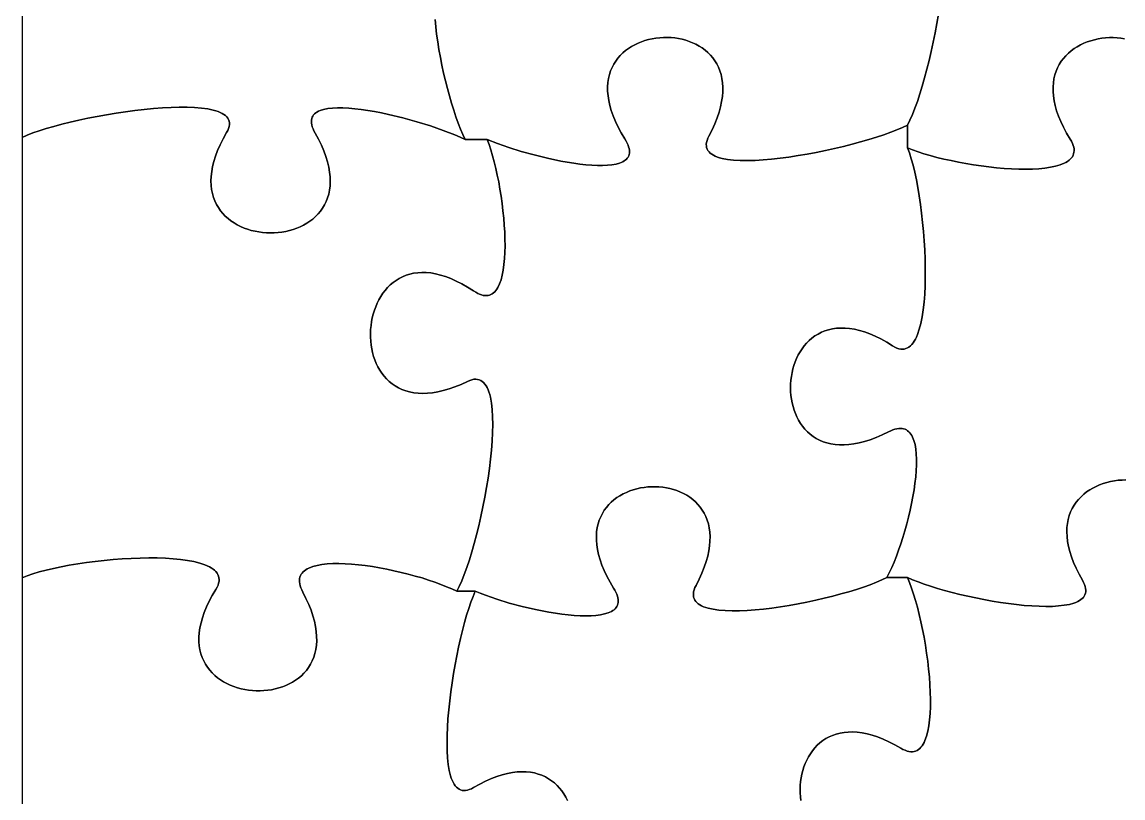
# Model space of a CAD drawing. Header units: millimetres. Extents: x 0 to 5, y 0 to 7.
# Drawn here: x 0 to 2.5, y 3.5 to 5.262 of the extents above; entities that cross this region are included whole.
import ezdxf

# ---------------------------------------------------------------- set-up
doc = ezdxf.new("R2010")
doc.units = ezdxf.units.MM

msp = doc.modelspace()

# ---------------------------------------------------------------- linework, layer by layer
at = {"flags": 128}
for points in [[(0, 6), (0, 5)], [(1.056486, 4.995389), (1.079675, 4.986169), (1.105643, 4.977028), (1.13369, 4.968216), (1.163117, 4.959979), (1.193222, 4.952565), (1.223306, 4.946225), (1.23812, 4.943534), (1.252667, 4.941204), (1.266858, 4.939266), (1.280606, 4.937752), (1.293823, 4.936691), (1.306422, 4.936116), (1.318315, 4.936057), (1.329415, 4.936545), (1.339633, 4.937612), (1.348884, 4.939287), (1.357078, 4.941603), (1.364129, 4.94459), (1.367198, 4.946345), (1.369948, 4.948279), (1.372369, 4.950397), (1.374449, 4.952702), (1.376178, 4.955198), (1.377544, 4.957889), (1.378537, 4.960779), (1.379145, 4.963872), (1.379358, 4.967171), (1.379165, 4.97068), (1.378555, 4.974404), (1.377516, 4.978346), (1.376038, 4.982511), (1.37411, 4.986901), (1.371722, 4.991521), (1.368861, 4.996375), (1.360707, 5.010093), (1.353583, 5.023401), (1.347457, 5.036299), (1.342296, 5.048785), (1.338068, 5.060859), (1.334738, 5.072519), (1.332276, 5.083764), (1.330647, 5.094593), (1.32982, 5.105005), (1.329761, 5.114999), (1.330438, 5.124574), (1.331817, 5.133728), (1.333867, 5.142461), (1.336555, 5.150771), (1.339847, 5.158657), (1.343711, 5.166119), (1.348114, 5.173154), (1.353023, 5.179763), (1.358406, 5.185943), (1.36423, 5.191694), (1.370462, 5.197014), (1.37707, 5.201903), (1.38402, 5.20636), (1.39128, 5.210382), (1.398817, 5.21397), (1.406598, 5.217122), (1.414591, 5.219836), (1.422763, 5.222113), (1.431081, 5.22395), (1.439512, 5.225347), (1.448024, 5.226302), (1.456583, 5.226814), (1.465158, 5.226883), (1.473715, 5.226507), (1.482221, 5.225685), (1.490645, 5.224416), (1.498952, 5.222698), (1.507111, 5.220532), (1.515088, 5.217915), (1.522851, 5.214846), (1.530367, 5.211325), (1.537603, 5.20735), (1.544526, 5.20292), (1.551105, 5.198034), (1.557305, 5.192691), (1.563095, 5.18689), (1.568441, 5.180629), (1.57331, 5.173908), (1.577671, 5.166726), (1.58149, 5.159081), (1.584734, 5.150972), (1.587371, 5.142398), (1.589368, 5.133358), (1.590692, 5.123851), (1.591311, 5.113876), (1.591191, 5.103432), (1.5903, 5.092517), (1.588606, 5.08113), (1.586074, 5.069271), (1.582674, 5.056939), (1.578371, 5.044131), (1.573133, 5.030847), (1.566928, 5.017086), (1.559722, 5.002847), (1.557298, 4.997814), (1.555527, 4.993053), (1.554392, 4.988559), (1.553875, 4.984327), (1.55396, 4.980353), (1.55463, 4.976631), (1.555867, 4.973157), (1.557654, 4.969926), (1.559975, 4.966933), (1.562813, 4.964173), (1.56615, 4.961641), (1.569969, 4.959334), (1.574253, 4.957245), (1.578986, 4.95537), (1.584151, 4.953704), (1.589729, 4.952243), (1.602061, 4.949913), (1.615845, 4.948343), (1.630946, 4.947494), (1.647226, 4.947327), (1.664551, 4.947804), (1.682782, 4.948885), (1.701786, 4.950533), (1.721424, 4.952708), (1.74156, 4.955373), (1.76206, 4.958488), (1.782785, 4.962015), (1.8036, 4.965915), (1.824369, 4.97015), (1.844955, 4.974681), (1.865223, 4.979469), (1.885035, 4.984476), (1.904255, 4.989663), (1.922748, 4.994992), (1.940377, 5.000424), (1.957006, 5.005921), (1.972498, 5.011443), (1.986717, 5.016952), (1.999527, 5.02241), (2.010792, 5.027778), (2.016291, 5.038999), (2.021865, 5.051821), (2.027476, 5.066104), (2.033086, 5.081707), (2.038656, 5.098493), (2.044149, 5.11632), (2.049527, 5.135051), (2.054752, 5.154544), (2.059784, 5.174662), (2.064588, 5.195263), (2.069124, 5.21621), (2.073354, 5.237362), (2.077241, 5.258579), (2.080747, 5.279723)], [(2.080747, 5.279723), (2.077241, 5.258579), (2.073354, 5.237362), (2.069124, 5.21621), (2.064588, 5.195263), (2.059784, 5.174662), (2.054752, 5.154544), (2.049527, 5.135051), (2.044149, 5.11632), (2.038656, 5.098493), (2.033086, 5.081707), (2.027476, 5.066104), (2.021865, 5.051821), (2.016291, 5.038999), (2.010792, 5.027778), (2.010792, 4.976208)], [(0, 5), (0.011499, 5.004939), (0.024616, 5.009927), (0.039208, 5.014928), (0.055133, 5.019909), (0.072248, 5.024835), (0.090412, 5.02967), (0.109482, 5.034382), (0.129315, 5.038934), (0.149769, 5.043293), (0.170702, 5.047424), (0.191973, 5.051293), (0.213437, 5.054865), (0.234954, 5.058106), (0.25638, 5.06098), (0.277574, 5.063454), (0.298392, 5.065493), (0.318694, 5.067062), (0.338336, 5.068128), (0.357177, 5.068654), (0.375073, 5.068608), (0.391883, 5.067954), (0.407464, 5.066657), (0.421674, 5.064684), (0.434371, 5.062), (0.440108, 5.06038), (0.445412, 5.05857), (0.450268, 5.056564), (0.454656, 5.05436), (0.458558, 5.051951), (0.461959, 5.049334), (0.464838, 5.046505), (0.467179, 5.04346), (0.468964, 5.040193), (0.470175, 5.036701), (0.470794, 5.03298), (0.470803, 5.029025), (0.470185, 5.024831), (0.468922, 5.020395), (0.466996, 5.015712), (0.464389, 5.010778), (0.456649, 4.996827), (0.449941, 4.983315), (0.444232, 4.970243), (0.43949, 4.95761), (0.43568, 4.945417), (0.43277, 4.933664), (0.430727, 4.922352), (0.429516, 4.911479), (0.429105, 4.901047), (0.429461, 4.891055), (0.43055, 4.881504), (0.432339, 4.872393), (0.434795, 4.863724), (0.437884, 4.855496), (0.441574, 4.847709), (0.445831, 4.840363), (0.450622, 4.833459), (0.455914, 4.826997), (0.461673, 4.820976), (0.467866, 4.815398), (0.47446, 4.810262), (0.481422, 4.805568), (0.488718, 4.801317), (0.496316, 4.797508), (0.504181, 4.794142), (0.512281, 4.791219), (0.520583, 4.788739), (0.529053, 4.786703), (0.537658, 4.785109), (0.546364, 4.78396), (0.555139, 4.783253), (0.56395, 4.782991), (0.572762, 4.783173), (0.581543, 4.783799), (0.59026, 4.784869), (0.598879, 4.786384), (0.607367, 4.788343), (0.615691, 4.790748), (0.623817, 4.793597), (0.631713, 4.796891), (0.639345, 4.80063), (0.64668, 4.804815), (0.653684, 4.809445), (0.660325, 4.814521), (0.666568, 4.820042), (0.672382, 4.82601), (0.677732, 4.832424), (0.682586, 4.839284), (0.68691, 4.84659), (0.690671, 4.854343), (0.693835, 4.862543), (0.69637, 4.87119), (0.698242, 4.880283), (0.699418, 4.889824), (0.699865, 4.899812), (0.69955, 4.910248), (0.698438, 4.921131), (0.696497, 4.932462), (0.693695, 4.944241), (0.689996, 4.956469), (0.685369, 4.969144), (0.67978, 4.982268), (0.673196, 4.99584), (0.665583, 5.009861), (0.662932, 5.014819), (0.660784, 5.019521), (0.659126, 5.02397), (0.657947, 5.028172), (0.657233, 5.03213), (0.656974, 5.03585), (0.657158, 5.039335), (0.657771, 5.042591), (0.658802, 5.045621), (0.66024, 5.04843), (0.662071, 5.051022), (0.664284, 5.053403), (0.666867, 5.055576), (0.669807, 5.057545), (0.673093, 5.059316), (0.676712, 5.060893), (0.684903, 5.063481), (0.694283, 5.065346), (0.704756, 5.066523), (0.716224, 5.067047), (0.728592, 5.066955), (0.741763, 5.066281), (0.755639, 5.065062), (0.770125, 5.063333), (0.785124, 5.06113), (0.800539, 5.058488), (0.816274, 5.055443), (0.832231, 5.052031), (0.86443, 5.044246), (0.896361, 5.03542), (0.927252, 5.025836), (0.956331, 5.015779), (0.982824, 5.005535), (0.994859, 5.000432), (1.005958, 4.995389), (1.000792, 5.006538), (0.995606, 5.01885), (0.990433, 5.032216), (0.985307, 5.046522), (0.98026, 5.061657), (0.975327, 5.077512), (0.97054, 5.093973), (0.965934, 5.11093), (0.961542, 5.128271), (0.957396, 5.145885), (0.953532, 5.163661), (0.949981, 5.181488), (0.946778, 5.199253), (0.943955, 5.216846), (0.941547, 5.234155), (0.939587, 5.251069), (0.938108, 5.267477)], [(0.938108, 5.267477), (0.939587, 5.251069), (0.941547, 5.234155), (0.943955, 5.216846), (0.946778, 5.199253), (0.949981, 5.181488), (0.953532, 5.163661), (0.957396, 5.145885), (0.961542, 5.128271), (0.965934, 5.11093), (0.97054, 5.093973), (0.975327, 5.077512), (0.98026, 5.061657), (0.985307, 5.046522), (0.990433, 5.032216), (0.995606, 5.01885), (1.000792, 5.006538), (1.005958, 4.995389), (1.056486, 4.995389)], [(1.028958, 3.969306), (1.040164, 3.964711), (1.052163, 3.96014), (1.078192, 3.951184), (1.106339, 3.942666), (1.135896, 3.934816), (1.166158, 3.927864), (1.196418, 3.922041), (1.211327, 3.919625), (1.22597, 3.917576), (1.240259, 3.915925), (1.254106, 3.9147), (1.267423, 3.913929), (1.280121, 3.913641), (1.292112, 3.913866), (1.303307, 3.914631), (1.313619, 3.915966), (1.32296, 3.917899), (1.331239, 3.920459), (1.33837, 3.923675), (1.341478, 3.925538), (1.344265, 3.927575), (1.34672, 3.929791), (1.348834, 3.932189), (1.350594, 3.934772), (1.351989, 3.937544), (1.353009, 3.940509), (1.353643, 3.943671), (1.353879, 3.947032), (1.353706, 3.950596), (1.353114, 3.954368), (1.352091, 3.958351), (1.350627, 3.962547), (1.348709, 3.966962), (1.346328, 3.971597), (1.343472, 3.976458), (1.335324, 3.990181), (1.3282, 4.003493), (1.322068, 4.016394), (1.316896, 4.028883), (1.312651, 4.040958), (1.3093, 4.052619), (1.306812, 4.063864), (1.305152, 4.074693), (1.30429, 4.085104), (1.304191, 4.095096), (1.304824, 4.104669), (1.306156, 4.11382), (1.308154, 4.122549), (1.310786, 4.130856), (1.31402, 4.138738), (1.317822, 4.146194), (1.32216, 4.153224), (1.327001, 4.159827), (1.332314, 4.166001), (1.338065, 4.171746), (1.344221, 4.17706), (1.350751, 4.181942), (1.357621, 4.186391), (1.3648, 4.190406), (1.372253, 4.193986), (1.37995, 4.19713), (1.387857, 4.199836), (1.395941, 4.202105), (1.404171, 4.203933), (1.412513, 4.205322), (1.420935, 4.206268), (1.429405, 4.206773), (1.437889, 4.206833), (1.446355, 4.206448), (1.454771, 4.205618), (1.463104, 4.204341), (1.471322, 4.202615), (1.479391, 4.20044), (1.48728, 4.197815), (1.494955, 4.194739), (1.502385, 4.19121), (1.509536, 4.187228), (1.516376, 4.182791), (1.522873, 4.177898), (1.528993, 4.172549), (1.534705, 4.166742), (1.539975, 4.160476), (1.544771, 4.153749), (1.549061, 4.146562), (1.552812, 4.138913), (1.555991, 4.1308), (1.558565, 4.122223), (1.560503, 4.11318), (1.561772, 4.103671), (1.562338, 4.093694), (1.56217, 4.083248), (1.561235, 4.072333), (1.5595, 4.060947), (1.556933, 4.049089), (1.553501, 4.036758), (1.549172, 4.023952), (1.543912, 4.010672), (1.53769, 3.996915), (1.530472, 3.982681), (1.528032, 3.977644), (1.526221, 3.97287), (1.525021, 3.968352), (1.524416, 3.964088), (1.524391, 3.960071), (1.524929, 3.956299), (1.526013, 3.952765), (1.527628, 3.949466), (1.529757, 3.946398), (1.532385, 3.943555), (1.535494, 3.940933), (1.539069, 3.938528), (1.543094, 3.936336), (1.547551, 3.934351), (1.552426, 3.932569), (1.557701, 3.930986), (1.569388, 3.928398), (1.582484, 3.92655), (1.596857, 3.925408), (1.612379, 3.924934), (1.62892, 3.925093), (1.646348, 3.925849), (1.664536, 3.927166), (1.683352, 3.929007), (1.702668, 3.931337), (1.722352, 3.93412), (1.742276, 3.93732), (1.762309, 3.9409), (1.782322, 3.944825), (1.802185, 3.949059), (1.821767, 3.953566), (1.840939, 3.958309), (1.859571, 3.963254), (1.877534, 3.968362), (1.894697, 3.9736), (1.91093, 3.97893), (1.926104, 3.984317), (1.940089, 3.989725), (1.952755, 3.995117), (1.963972, 4.000458), (1.969418, 4.011303), (1.974824, 4.023035), (1.98016, 4.035562), (1.985396, 4.048791), (1.9905, 4.062632), (1.995443, 4.076991), (2.000194, 4.091778), (2.004723, 4.1069), (2.008999, 4.122266), (2.012992, 4.137783), (2.016671, 4.153359), (2.020007, 4.168904), (2.022968, 4.184324), (2.025524, 4.199528), (2.027645, 4.214424), (2.0293, 4.22892), (2.03046, 4.242925), (2.031093, 4.256345), (2.031169, 4.26909), (2.030657, 4.281068), (2.029528, 4.292186), (2.027751, 4.302353), (2.025295, 4.311477), (2.02213, 4.319466), (2.020273, 4.323006), (2.018226, 4.326228), (2.015987, 4.32912), (2.013552, 4.331671), (2.010917, 4.333869), (2.008078, 4.335703), (2.005031, 4.337161), (2.001773, 4.338233), (1.9983, 4.338905), (1.994607, 4.339168), (1.990692, 4.339008), (1.98655, 4.338416), (1.982177, 4.337379), (1.977571, 4.335886), (1.972726, 4.333926), (1.967639, 4.331486), (1.9533, 4.324485), (1.939454, 4.318483), (1.926099, 4.313448), (1.913234, 4.309347), (1.900856, 4.306147), (1.888964, 4.303815), (1.877556, 4.302318), (1.866632, 4.301623), (1.856189, 4.301698), (1.846227, 4.302509), (1.836742, 4.304023), (1.827734, 4.306207), (1.819201, 4.309029), (1.811142, 4.312456), (1.803554, 4.316454), (1.796437, 4.32099), (1.789789, 4.326033), (1.783608, 4.331548), (1.777893, 4.337503), (1.772642, 4.343865), (1.767853, 4.350601), (1.763525, 4.357678), (1.759656, 4.365063), (1.756245, 4.372723), (1.753291, 4.380626), (1.75079, 4.388738), (1.748743, 4.397026), (1.747147, 4.405457), (1.746001, 4.413999), (1.745304, 4.422619), (1.745053, 4.431283), (1.745247, 4.439958), (1.745884, 4.448613), (1.746963, 4.457213), (1.748483, 4.465726), (1.750442, 4.474119), (1.752837, 4.482359), (1.755669, 4.490413), (1.758934, 4.498248), (1.762632, 4.505831), (1.76676, 4.51313), (1.771318, 4.52011), (1.776304, 4.526741), (1.781716, 4.532987), (1.787552, 4.538817), (1.793811, 4.544197), (1.800492, 4.549096), (1.807592, 4.553478), (1.815111, 4.557313), (1.823046, 4.560566), (1.831396, 4.563205), (1.84016, 4.565197), (1.849335, 4.566509), (1.858921, 4.567108), (1.868916, 4.566961), (1.879318, 4.566035), (1.890125, 4.564298), (1.901337, 4.561716), (1.91295, 4.558256), (1.924965, 4.553885), (1.937379, 4.548571), (1.95019, 4.542281), (1.963398, 4.534981), (1.977, 4.526639), (1.981834, 4.52381), (1.986482, 4.52165), (1.990945, 4.520144), (1.995226, 4.519272), (1.999328, 4.519019), (2.003252, 4.519367), (2.007002, 4.520298), (2.01058, 4.521795), (2.013988, 4.523842), (2.017229, 4.52642), (2.020305, 4.529512), (2.023218, 4.533102), (2.025971, 4.537171), (2.028566, 4.541703), (2.031006, 4.54668), (2.033294, 4.552085), (2.037419, 4.564111), (2.040963, 4.577641), (2.043943, 4.592537), (2.04638, 4.608662), (2.048292, 4.625877), (2.0497, 4.644043), (2.050622, 4.663023), (2.051078, 4.682679), (2.051087, 4.702871), (2.050669, 4.723463), (2.049843, 4.744314), (2.048629, 4.765289), (2.047045, 4.786247), (2.045111, 4.807051), (2.042847, 4.827563), (2.040271, 4.847645), (2.037404, 4.867157), (2.034265, 4.885963), (2.030872, 4.903923), (2.027246, 4.9209), (2.023405, 4.936755), (2.01937, 4.951351), (2.015159, 4.964548), (2.010792, 4.976208), (2.010792, 5.027778), (1.999527, 5.02241), (1.986717, 5.016952), (1.972498, 5.011443), (1.957006, 5.005921), (1.940377, 5.000424), (1.922748, 4.994992), (1.904255, 4.989663), (1.885035, 4.984476), (1.865223, 4.979469), (1.844955, 4.974681), (1.824369, 4.97015), (1.8036, 4.965915), (1.782785, 4.962015), (1.76206, 4.958488), (1.74156, 4.955373), (1.721424, 4.952708), (1.701786, 4.950533), (1.682782, 4.948885), (1.664551, 4.947804), (1.647226, 4.947327), (1.630946, 4.947494), (1.615845, 4.948343), (1.602061, 4.949913), (1.589729, 4.952243), (1.584151, 4.953704), (1.578986, 4.95537), (1.574253, 4.957245), (1.569969, 4.959334), (1.56615, 4.961641), (1.562813, 4.964173), (1.559975, 4.966933), (1.557654, 4.969926), (1.555867, 4.973157), (1.55463, 4.976631), (1.55396, 4.980353), (1.553875, 4.984327), (1.554392, 4.988559), (1.555527, 4.993053), (1.557298, 4.997814), (1.559722, 5.002847), (1.566928, 5.017086), (1.573133, 5.030847), (1.578371, 5.044131), (1.582674, 5.056939), (1.586074, 5.069271), (1.588606, 5.08113), (1.5903, 5.092517), (1.591191, 5.103432), (1.591311, 5.113876), (1.590692, 5.123851), (1.589368, 5.133358), (1.587371, 5.142398), (1.584734, 5.150972), (1.58149, 5.159081), (1.577671, 5.166726), (1.57331, 5.173908), (1.568441, 5.180629), (1.563095, 5.18689), (1.557305, 5.192691), (1.551105, 5.198034), (1.544526, 5.20292), (1.537603, 5.20735), (1.530367, 5.211325), (1.522851, 5.214846), (1.515088, 5.217915), (1.507111, 5.220532), (1.498952, 5.222698), (1.490645, 5.224416), (1.482221, 5.225685), (1.473715, 5.226507), (1.465158, 5.226883), (1.456583, 5.226814), (1.448024, 5.226302), (1.439512, 5.225347), (1.431081, 5.22395), (1.422763, 5.222113), (1.414591, 5.219836), (1.406598, 5.217122), (1.398817, 5.21397), (1.39128, 5.210382), (1.38402, 5.20636), (1.37707, 5.201903), (1.370462, 5.197014), (1.36423, 5.191694), (1.358406, 5.185943), (1.353023, 5.179763), (1.348114, 5.173154), (1.343711, 5.166119), (1.339847, 5.158657), (1.336555, 5.150771), (1.333867, 5.142461), (1.331817, 5.133728), (1.330438, 5.124574), (1.329761, 5.114999), (1.32982, 5.105005), (1.330647, 5.094593), (1.332276, 5.083764), (1.334738, 5.072519), (1.338068, 5.060859), (1.342296, 5.048785), (1.347457, 5.036299), (1.353583, 5.023401), (1.360707, 5.010093), (1.368861, 4.996375), (1.37411, 4.986901), (1.376038, 4.982511), (1.377516, 4.978346), (1.378555, 4.974404), (1.379165, 4.97068), (1.379358, 4.967171), (1.379145, 4.963872), (1.378537, 4.960779), (1.377544, 4.957889), (1.376178, 4.955198), (1.374449, 4.952702), (1.372369, 4.950397), (1.369948, 4.948279), (1.367198, 4.946345), (1.364129, 4.94459), (1.357078, 4.941603), (1.348884, 4.939287), (1.339633, 4.937612), (1.329415, 4.936545), (1.318315, 4.936057), (1.306422, 4.936116), (1.293823, 4.936691), (1.280606, 4.937752), (1.266858, 4.939266), (1.252667, 4.941204), (1.23812, 4.943534), (1.223306, 4.946225), (1.193222, 4.952565), (1.163117, 4.959979), (1.13369, 4.968216), (1.105643, 4.977028), (1.079675, 4.986169), (1.056486, 4.995389), (1.060656, 4.983946), (1.064702, 4.971545), (1.068604, 4.958286), (1.072342, 4.944268), (1.075894, 4.929592), (1.07924, 4.914359), (1.082358, 4.898669), (1.085229, 4.882622), (1.087829, 4.866318), (1.090141, 4.849857), (1.092141, 4.833341), (1.093809, 4.816868), (1.095125, 4.800541), (1.096067, 4.784458), (1.096615, 4.76872), (1.096748, 4.753427), (1.096445, 4.73868), (1.095685, 4.724579), (1.094447, 4.711224), (1.09271, 4.698716), (1.090454, 4.687155), (1.087657, 4.676641), (1.084299, 4.667274), (1.080359, 4.659155), (1.078164, 4.655594), (1.075816, 4.652383), (1.073312, 4.649535), (1.070649, 4.64706), (1.067825, 4.644973), (1.064837, 4.643286), (1.061683, 4.642011), (1.058359, 4.64116), (1.054864, 4.640747), (1.051195, 4.640784), (1.047349, 4.641283), (1.043324, 4.642257), (1.039116, 4.643719), (1.034724, 4.64568), (1.030144, 4.648154), (1.025375, 4.651153), (1.011938, 4.659753), (0.998875, 4.667288), (0.986187, 4.673792), (0.973876, 4.679299), (0.961945, 4.683841), (0.950396, 4.687452), (0.939232, 4.690166), (0.928454, 4.692015), (0.918065, 4.693033), (0.908067, 4.693254), (0.898462, 4.692711), (0.889253, 4.691437), (0.880442, 4.689465), (0.872031, 4.68683), (0.864022, 4.683564), (0.856418, 4.6797), (0.849221, 4.675273), (0.842433, 4.670315), (0.836056, 4.66486), (0.830093, 4.658941), (0.824546, 4.652592), (0.819417, 4.645845), (0.814709, 4.638735), (0.810423, 4.631295), (0.806563, 4.623558), (0.803129, 4.615557), (0.800125, 4.607326), (0.797552, 4.598898), (0.795414, 4.590306), (0.793712, 4.581585), (0.792448, 4.572767), (0.791625, 4.563885), (0.791245, 4.554974), (0.79131, 4.546066), (0.791823, 4.537195), (0.792785, 4.528394), (0.7942, 4.519696), (0.796069, 4.511135), (0.798394, 4.502745), (0.801178, 4.494558), (0.804423, 4.486608), (0.808132, 4.478929), (0.812306, 4.471553), (0.816948, 4.464515), (0.82206, 4.457846), (0.827644, 4.451582), (0.833703, 4.445755), (0.840238, 4.440399), (0.847253, 4.435546), (0.854749, 4.431231), (0.862729, 4.427487), (0.871194, 4.424347), (0.880148, 4.421844), (0.889592, 4.420012), (0.899529, 4.418884), (0.90996, 4.418494), (0.920889, 4.418875), (0.932317, 4.42006), (0.944247, 4.422083), (0.956681, 4.424977), (0.969621, 4.428775), (0.983069, 4.433511), (0.997028, 4.439219), (1.0115, 4.445931), (1.016623, 4.448165), (1.021475, 4.449718), (1.02606, 4.450608), (1.030382, 4.450853), (1.034448, 4.450472), (1.03826, 4.449481), (1.041825, 4.447901), (1.045146, 4.445747), (1.048229, 4.443039), (1.051077, 4.439795), (1.053696, 4.436032), (1.05609, 4.431769), (1.058265, 4.427024), (1.060224, 4.421815), (1.061972, 4.41616), (1.063515, 4.410077), (1.066001, 4.3967), (1.067719, 4.381828), (1.068707, 4.365606), (1.069003, 4.348179), (1.068643, 4.329691), (1.067665, 4.310287), (1.066107, 4.290112), (1.064005, 4.269311), (1.061398, 4.248027), (1.058323, 4.226406), (1.054818, 4.204593), (1.050919, 4.182731), (1.046664, 4.160966), (1.042091, 4.139443), (1.037236, 4.118305), (1.032139, 4.097698), (1.026835, 4.077767), (1.021363, 4.058655), (1.015759, 4.040508), (1.010062, 4.02347), (1.004308, 4.007686), (0.998535, 3.993301), (0.992781, 3.980459), (0.987083, 3.969306), (1.028958, 3.969306)], [(2.503638, 5.224004), (2.495141, 5.225267), (2.486562, 5.226084), (2.477931, 5.226455), (2.469283, 5.22638), (2.46065, 5.225862), (2.452065, 5.224901), (2.443561, 5.223499), (2.435172, 5.221657), (2.426928, 5.219375), (2.418865, 5.216655), (2.411014, 5.213498), (2.403409, 5.209906), (2.396082, 5.205878), (2.389067, 5.201417), (2.382395, 5.196524), (2.376101, 5.191199), (2.370217, 5.185444), (2.364775, 5.17926), (2.35981, 5.172648), (2.355353, 5.16561), (2.351437, 5.158145), (2.348096, 5.150256), (2.345363, 5.141944), (2.34327, 5.133209), (2.34185, 5.124053), (2.341136, 5.114477), (2.341161, 5.104482), (2.341958, 5.094069), (2.34356, 5.083239), (2.345999, 5.071994), (2.349309, 5.060335), (2.353523, 5.048262), (2.358673, 5.035777), (2.364792, 5.022882), (2.371913, 5.009576), (2.380069, 4.995861), (2.38289, 4.990994), (2.385158, 4.986335), (2.386887, 4.98188), (2.38809, 4.977625), (2.388781, 4.973569), (2.388974, 4.969709), (2.388681, 4.96604), (2.387918, 4.96256), (2.386696, 4.959267), (2.38503, 4.956156), (2.382933, 4.953226), (2.380419, 4.950472), (2.377501, 4.947892), (2.374194, 4.945484), (2.370509, 4.943243), (2.366462, 4.941167), (2.357332, 4.937498), (2.346912, 4.934453), (2.335312, 4.932006), (2.322638, 4.930135), (2.309, 4.928814), (2.294506, 4.92802), (2.279265, 4.927728), (2.263384, 4.927915), (2.246972, 4.928556), (2.230138, 4.929626), (2.212989, 4.931102), (2.195635, 4.93296), (2.178184, 4.935175), (2.160743, 4.937723), (2.143422, 4.94058), (2.126329, 4.943722), (2.109572, 4.947125), (2.09326, 4.950764), (2.077501, 4.954615), (2.062402, 4.958654), (2.048074, 4.962858), (2.034624, 4.9672), (2.02216, 4.971659), (2.010792, 4.976208), (2.015159, 4.964548), (2.01937, 4.951351), (2.023405, 4.936755), (2.027246, 4.9209), (2.030872, 4.903923), (2.034265, 4.885963), (2.037404, 4.867157), (2.040271, 4.847645), (2.042847, 4.827563), (2.045111, 4.807051), (2.047045, 4.786247), (2.048629, 4.765289), (2.049843, 4.744314), (2.050669, 4.723463), (2.051087, 4.702871), (2.051078, 4.682679), (2.050622, 4.663023), (2.0497, 4.644043), (2.048292, 4.625877), (2.04638, 4.608662), (2.043943, 4.592537), (2.040963, 4.577641), (2.037419, 4.564111), (2.033294, 4.552085), (2.031006, 4.54668), (2.028566, 4.541703), (2.025971, 4.537171), (2.023218, 4.533102), (2.020305, 4.529512), (2.017229, 4.52642), (2.013988, 4.523842), (2.01058, 4.521795), (2.007002, 4.520298), (2.003252, 4.519367), (1.999328, 4.519019), (1.995226, 4.519272), (1.990945, 4.520144), (1.986482, 4.52165), (1.981834, 4.52381), (1.977, 4.526639), (1.963398, 4.534981), (1.95019, 4.542281), (1.937379, 4.548571), (1.924965, 4.553885), (1.91295, 4.558256), (1.901337, 4.561716), (1.890125, 4.564298), (1.879318, 4.566035), (1.868916, 4.566961), (1.858921, 4.567108), (1.849335, 4.566509), (1.84016, 4.565197), (1.831396, 4.563205), (1.823046, 4.560566), (1.815111, 4.557313), (1.807592, 4.553478), (1.800492, 4.549096), (1.793811, 4.544197), (1.787552, 4.538817), (1.781716, 4.532987), (1.776304, 4.526741), (1.771318, 4.52011), (1.76676, 4.51313), (1.762632, 4.505831), (1.758934, 4.498248), (1.755669, 4.490413), (1.752837, 4.482359), (1.750442, 4.474119), (1.748483, 4.465726), (1.746963, 4.457213), (1.745884, 4.448613), (1.745247, 4.439958), (1.745053, 4.431283), (1.745304, 4.422619), (1.746001, 4.413999), (1.747147, 4.405457), (1.748743, 4.397026), (1.75079, 4.388738), (1.753291, 4.380626), (1.756245, 4.372723), (1.759656, 4.365063), (1.763525, 4.357678), (1.767853, 4.350601), (1.772642, 4.343865), (1.777893, 4.337503), (1.783608, 4.331548), (1.789789, 4.326033), (1.796437, 4.32099), (1.803554, 4.316454), (1.811142, 4.312456), (1.819201, 4.309029), (1.827734, 4.306207), (1.836742, 4.304023), (1.846227, 4.302509), (1.856189, 4.301698), (1.866632, 4.301623), (1.877556, 4.302318), (1.888964, 4.303815), (1.900856, 4.306147), (1.913234, 4.309347), (1.926099, 4.313448), (1.939454, 4.318483), (1.9533, 4.324485), (1.967639, 4.331486), (1.972726, 4.333926), (1.977571, 4.335886), (1.982177, 4.337379), (1.98655, 4.338416), (1.990692, 4.339008), (1.994607, 4.339168), (1.9983, 4.338905), (2.001773, 4.338233), (2.005031, 4.337161), (2.008078, 4.335703), (2.010917, 4.333869), (2.013552, 4.331671), (2.015987, 4.32912), (2.018226, 4.326228), (2.020273, 4.323006), (2.02213, 4.319466), (2.025295, 4.311477), (2.027751, 4.302353), (2.029528, 4.292186), (2.030657, 4.281068), (2.031169, 4.26909), (2.031093, 4.256345), (2.03046, 4.242925), (2.0293, 4.22892), (2.027645, 4.214424), (2.025524, 4.199528), (2.022968, 4.184324), (2.020007, 4.168904), (2.016671, 4.153359), (2.012992, 4.137783), (2.008999, 4.122266), (2.004723, 4.1069), (2.000194, 4.091778), (1.995443, 4.076991), (1.9905, 4.062632), (1.985396, 4.048791), (1.98016, 4.035562), (1.974824, 4.023035), (1.969418, 4.011303), (1.963972, 4.000458), (2.010667, 4.000458)], [(2.010792, 4.976208), (2.02216, 4.971659), (2.034624, 4.9672), (2.048074, 4.962858), (2.062402, 4.958654), (2.077501, 4.954615), (2.09326, 4.950764), (2.109572, 4.947125), (2.126329, 4.943722), (2.143422, 4.94058), (2.160743, 4.937723), (2.178184, 4.935175), (2.195635, 4.93296), (2.212989, 4.931102), (2.230138, 4.929626), (2.246972, 4.928556), (2.263384, 4.927915), (2.279265, 4.927728), (2.294506, 4.92802), (2.309, 4.928814), (2.322638, 4.930135), (2.335312, 4.932006), (2.346912, 4.934453), (2.357332, 4.937498), (2.366462, 4.941167), (2.370509, 4.943243), (2.374194, 4.945484), (2.377501, 4.947892), (2.380419, 4.950472), (2.382933, 4.953226), (2.38503, 4.956156), (2.386696, 4.959267), (2.387918, 4.96256), (2.388681, 4.96604), (2.388974, 4.969709), (2.388781, 4.973569), (2.38809, 4.977625), (2.386887, 4.98188), (2.385158, 4.986335), (2.38289, 4.990994), (2.380069, 4.995861), (2.371913, 5.009576), (2.364792, 5.022882), (2.358673, 5.035777), (2.353523, 5.048262), (2.349309, 5.060335), (2.345999, 5.071994), (2.34356, 5.083239), (2.341958, 5.094069), (2.341161, 5.104482), (2.341136, 5.114477), (2.34185, 5.124053), (2.34327, 5.133209), (2.345363, 5.141944), (2.348096, 5.150256), (2.351437, 5.158145), (2.355353, 5.16561), (2.35981, 5.172648), (2.364775, 5.17926), (2.370217, 5.185444), (2.376101, 5.191199), (2.382395, 5.196524), (2.389067, 5.201417), (2.396082, 5.205878), (2.403409, 5.209906), (2.411014, 5.213498), (2.418865, 5.216655), (2.426928, 5.219375), (2.435172, 5.221657), (2.443561, 5.223499), (2.452065, 5.224901), (2.46065, 5.225862), (2.469283, 5.22638), (2.477931, 5.226455), (2.486562, 5.226084), (2.495141, 5.225267), (2.503638, 5.224004)], [(0, 4), (0.011557, 4.004562), (0.024598, 4.008992), (0.038989, 4.01327), (0.054596, 4.017374), (0.071285, 4.021283), (0.088921, 4.024973), (0.107371, 4.028425), (0.126499, 4.031616), (0.146172, 4.034524), (0.166255, 4.037128), (0.186615, 4.039407), (0.207116, 4.041338), (0.227626, 4.0429), (0.248008, 4.044071), (0.26813, 4.04483), (0.287856, 4.045155), (0.307053, 4.045024), (0.325586, 4.044415), (0.343321, 4.043308), (0.360125, 4.04168), (0.375861, 4.03951), (0.390397, 4.036776), (0.403598, 4.033456), (0.41533, 4.029529), (0.420603, 4.027331), (0.425458, 4.024973), (0.429879, 4.022453), (0.433849, 4.019767), (0.437351, 4.016913), (0.440367, 4.013888), (0.442883, 4.01069), (0.44488, 4.007315), (0.446341, 4.003762), (0.447251, 4.000027), (0.447592, 3.996108), (0.447348, 3.992002), (0.446502, 3.987706), (0.445036, 3.983218), (0.442935, 3.978534), (0.440181, 3.973653), (0.43207, 3.959912), (0.424997, 3.946583), (0.418931, 3.933667), (0.413836, 3.921165), (0.409681, 3.909077), (0.406433, 3.897406), (0.404058, 3.886152), (0.402523, 3.875317), (0.401795, 3.8649), (0.401842, 3.854903), (0.402629, 3.845328), (0.404125, 3.836175), (0.406296, 3.827445), (0.409108, 3.819139), (0.41253, 3.811259), (0.416527, 3.803805), (0.421067, 3.796778), (0.426116, 3.79018), (0.431643, 3.784011), (0.437613, 3.778273), (0.443993, 3.772966), (0.450751, 3.768091), (0.457853, 3.76365), (0.465266, 3.759644), (0.472958, 3.756073), (0.480895, 3.752939), (0.489045, 3.750242), (0.497373, 3.747984), (0.505847, 3.746166), (0.514435, 3.744788), (0.523102, 3.743852), (0.531816, 3.743359), (0.540544, 3.74331), (0.549253, 3.743706), (0.557909, 3.744547), (0.56648, 3.745835), (0.574933, 3.747572), (0.583234, 3.749757), (0.591351, 3.752392), (0.59925, 3.755478), (0.606898, 3.759016), (0.614263, 3.763007), (0.621311, 3.767453), (0.628009, 3.772353), (0.634324, 3.777709), (0.640223, 3.783523), (0.645673, 3.789795), (0.650641, 3.796526), (0.655095, 3.803717), (0.658999, 3.81137), (0.662323, 3.819484), (0.665033, 3.828063), (0.667095, 3.837105), (0.668476, 3.846613), (0.669144, 3.856587), (0.669066, 3.867029), (0.668208, 3.877939), (0.666537, 3.889319), (0.664021, 3.901169), (0.660626, 3.913491), (0.656319, 3.926285), (0.651068, 3.939553), (0.644838, 3.953296), (0.637597, 3.967514), (0.635085, 3.972558), (0.633082, 3.977369), (0.631576, 3.981949), (0.630555, 3.986303), (0.630005, 3.990434), (0.629916, 3.994345), (0.630273, 3.99804), (0.631066, 4.001523), (0.632281, 4.004797), (0.633906, 4.007866), (0.635928, 4.010734), (0.638336, 4.013404), (0.641117, 4.01588), (0.644259, 4.018165), (0.647748, 4.020264), (0.651574, 4.022179), (0.660182, 4.025473), (0.669984, 4.028077), (0.680882, 4.030021), (0.692775, 4.031332), (0.705565, 4.032039), (0.719153, 4.032173), (0.733439, 4.03176), (0.748325, 4.030832), (0.76371, 4.029415), (0.779497, 4.02754), (0.795585, 4.025235), (0.811876, 4.022529), (0.828271, 4.019451), (0.844669, 4.01603), (0.860973, 4.012294), (0.877084, 4.008274), (0.892901, 4.003997), (0.908325, 3.999492), (0.923259, 3.994789), (0.937601, 3.989916), (0.951254, 3.984902), (0.964118, 3.979777), (0.976094, 3.974568), (0.987083, 3.969306), (0.992781, 3.980459), (0.998535, 3.993301), (1.004308, 4.007686), (1.010062, 4.02347), (1.015759, 4.040508), (1.021363, 4.058655), (1.026835, 4.077767), (1.032139, 4.097698), (1.037236, 4.118305), (1.042091, 4.139443), (1.046664, 4.160966), (1.050919, 4.182731), (1.054818, 4.204593), (1.058323, 4.226406), (1.061398, 4.248027), (1.064005, 4.269311), (1.066107, 4.290112), (1.067665, 4.310287), (1.068643, 4.329691), (1.069003, 4.348179), (1.068707, 4.365606), (1.067719, 4.381828), (1.066001, 4.3967), (1.063515, 4.410077), (1.061972, 4.41616), (1.060224, 4.421815), (1.058265, 4.427024), (1.05609, 4.431769), (1.053696, 4.436032), (1.051077, 4.439795), (1.048229, 4.443039), (1.045146, 4.445747), (1.041825, 4.447901), (1.03826, 4.449481), (1.034448, 4.450472), (1.030382, 4.450853), (1.02606, 4.450608), (1.021475, 4.449718), (1.016623, 4.448165), (1.0115, 4.445931), (0.997028, 4.439219), (0.983069, 4.433511), (0.969621, 4.428775), (0.956681, 4.424977), (0.944247, 4.422083), (0.932317, 4.42006), (0.920889, 4.418875), (0.90996, 4.418494), (0.899529, 4.418884), (0.889592, 4.420012), (0.880148, 4.421844), (0.871194, 4.424347), (0.862729, 4.427487), (0.854749, 4.431231), (0.847253, 4.435546), (0.840238, 4.440399), (0.833703, 4.445755), (0.827644, 4.451582), (0.82206, 4.457846), (0.816948, 4.464515), (0.812306, 4.471553), (0.808132, 4.478929), (0.804423, 4.486608), (0.801178, 4.494558), (0.798394, 4.502745), (0.796069, 4.511135), (0.7942, 4.519696), (0.792785, 4.528394), (0.791823, 4.537195), (0.79131, 4.546066), (0.791245, 4.554974), (0.791625, 4.563885), (0.792448, 4.572767), (0.793712, 4.581585), (0.795414, 4.590306), (0.797552, 4.598898), (0.800125, 4.607326), (0.803129, 4.615557), (0.806563, 4.623558), (0.810423, 4.631295), (0.814709, 4.638735), (0.819417, 4.645845), (0.824546, 4.652592), (0.830093, 4.658941), (0.836056, 4.66486), (0.842433, 4.670315), (0.849221, 4.675273), (0.856418, 4.6797), (0.864022, 4.683564), (0.872031, 4.68683), (0.880442, 4.689465), (0.889253, 4.691437), (0.898462, 4.692711), (0.908067, 4.693254), (0.918065, 4.693033), (0.928454, 4.692015), (0.939232, 4.690166), (0.950396, 4.687452), (0.961945, 4.683841), (0.973876, 4.679299), (0.986187, 4.673792), (0.998875, 4.667288), (1.011938, 4.659753), (1.025375, 4.651153), (1.030144, 4.648154), (1.034724, 4.64568), (1.039116, 4.643719), (1.043324, 4.642257), (1.047349, 4.641283), (1.051195, 4.640784), (1.054864, 4.640747), (1.058359, 4.64116), (1.061683, 4.642011), (1.064837, 4.643286), (1.067825, 4.644973), (1.070649, 4.64706), (1.073312, 4.649535), (1.075816, 4.652383), (1.078164, 4.655594), (1.080359, 4.659155), (1.084299, 4.667274), (1.087657, 4.676641), (1.090454, 4.687155), (1.09271, 4.698716), (1.094447, 4.711224), (1.095685, 4.724579), (1.096445, 4.73868), (1.096748, 4.753427), (1.096615, 4.76872), (1.096067, 4.784458), (1.095125, 4.800541), (1.093809, 4.816868), (1.092141, 4.833341), (1.090141, 4.849857), (1.087829, 4.866318), (1.085229, 4.882622), (1.082358, 4.898669), (1.07924, 4.914359), (1.075894, 4.929592), (1.072342, 4.944268), (1.068604, 4.958286), (1.064702, 4.971545), (1.060656, 4.983946), (1.056486, 4.995389), (1.005958, 4.995389), (0.994859, 5.000432), (0.982824, 5.005535), (0.956331, 5.015779), (0.927252, 5.025836), (0.896361, 5.03542), (0.86443, 5.044246), (0.832231, 5.052031), (0.816274, 5.055443), (0.800539, 5.058488), (0.785124, 5.06113), (0.770125, 5.063333), (0.755639, 5.065062), (0.741763, 5.066281), (0.728592, 5.066955), (0.716224, 5.067047), (0.704756, 5.066523), (0.694283, 5.065346), (0.684903, 5.063481), (0.676712, 5.060893), (0.673093, 5.059316), (0.669807, 5.057545), (0.666867, 5.055576), (0.664284, 5.053403), (0.662071, 5.051022), (0.66024, 5.04843), (0.658802, 5.045621), (0.657771, 5.042591), (0.657158, 5.039335), (0.656974, 5.03585), (0.657233, 5.03213), (0.657947, 5.028172), (0.659126, 5.02397), (0.660784, 5.019521), (0.662932, 5.014819), (0.665583, 5.009861), (0.673196, 4.99584), (0.67978, 4.982268), (0.685369, 4.969144), (0.689996, 4.956469), (0.693695, 4.944241), (0.696497, 4.932462), (0.698438, 4.921131), (0.69955, 4.910248), (0.699865, 4.899812), (0.699418, 4.889824), (0.698242, 4.880283), (0.69637, 4.87119), (0.693835, 4.862543), (0.690671, 4.854343), (0.68691, 4.84659), (0.682586, 4.839284), (0.677732, 4.832424), (0.672382, 4.82601), (0.666568, 4.820042), (0.660325, 4.814521), (0.653684, 4.809445), (0.64668, 4.804815), (0.639345, 4.80063), (0.631713, 4.796891), (0.623817, 4.793597), (0.615691, 4.790748), (0.607367, 4.788343), (0.598879, 4.786384), (0.59026, 4.784869), (0.581543, 4.783799), (0.572762, 4.783173), (0.56395, 4.782991), (0.555139, 4.783253), (0.546364, 4.78396), (0.537658, 4.785109), (0.529053, 4.786703), (0.520583, 4.788739), (0.512281, 4.791219), (0.504181, 4.794142), (0.496316, 4.797508), (0.488718, 4.801317), (0.481422, 4.805568), (0.47446, 4.810262), (0.467866, 4.815398), (0.461673, 4.820976), (0.455914, 4.826997), (0.450622, 4.833459), (0.445831, 4.840363), (0.441574, 4.847709), (0.437884, 4.855496), (0.434795, 4.863724), (0.432339, 4.872393), (0.43055, 4.881504), (0.429461, 4.891055), (0.429105, 4.901047), (0.429516, 4.911479), (0.430727, 4.922352), (0.43277, 4.933664), (0.43568, 4.945417), (0.43949, 4.95761), (0.444232, 4.970243), (0.449941, 4.983315), (0.456649, 4.996827), (0.464389, 5.010778), (0.466996, 5.015712), (0.468922, 5.020395), (0.470185, 5.024831), (0.470803, 5.029025), (0.470794, 5.03298), (0.470175, 5.036701), (0.468964, 5.040193), (0.467179, 5.04346), (0.464838, 5.046505), (0.461959, 5.049334), (0.458558, 5.051951), (0.454656, 5.05436), (0.450268, 5.056564), (0.445412, 5.05857), (0.440108, 5.06038), (0.434371, 5.062), (0.421674, 5.064684), (0.407464, 5.066657), (0.391883, 5.067954), (0.375073, 5.068608), (0.357177, 5.068654), (0.338336, 5.068128), (0.318694, 5.067062), (0.298392, 5.065493), (0.277574, 5.063454), (0.25638, 5.06098), (0.234954, 5.058106), (0.213437, 5.054865), (0.191973, 5.051293), (0.170702, 5.047424), (0.149769, 5.043293), (0.129315, 5.038934), (0.109482, 5.034382), (0.090412, 5.02967), (0.072248, 5.024835), (0.055133, 5.019909), (0.039208, 5.014928), (0.024616, 5.009927), (0.011499, 5.004939), (0, 5), (0, 4)], [(1.768377, 3.494282), (1.767396, 3.502818), (1.76686, 3.511413), (1.766769, 3.520035), (1.767122, 3.528649), (1.767918, 3.537224), (1.769157, 3.545727), (1.770838, 3.554124), (1.772962, 3.562383), (1.775527, 3.570471), (1.778533, 3.578355), (1.781979, 3.586003), (1.785865, 3.59338), (1.790191, 3.600456), (1.794956, 3.607196), (1.800159, 3.613567), (1.805801, 3.619538), (1.811879, 3.625075), (1.818395, 3.630145), (1.825347, 3.634715), (1.832736, 3.638753), (1.84056, 3.642225), (1.848818, 3.645099), (1.857512, 3.647342), (1.866639, 3.648921), (1.8762, 3.649803), (1.886194, 3.649956), (1.89662, 3.649346), (1.907478, 3.64794), (1.918768, 3.645706), (1.930489, 3.642612), (1.942641, 3.638623), (1.955222, 3.633707), (1.968233, 3.627831), (1.981673, 3.620963), (1.995542, 3.613069), (2.000463, 3.610355), (2.00517, 3.608215), (2.009666, 3.606634), (2.013954, 3.605599), (2.018038, 3.605095), (2.02192, 3.605107), (2.025604, 3.605622), (2.029092, 3.606625), (2.032389, 3.608102), (2.035497, 3.610038), (2.038419, 3.612419), (2.041159, 3.615231), (2.043719, 3.61846), (2.046103, 3.622091), (2.048315, 3.62611), (2.050356, 3.630503), (2.053942, 3.640353), (2.056887, 3.651525), (2.059216, 3.663906), (2.060954, 3.677381), (2.062126, 3.691836), (2.062759, 3.707157), (2.062877, 3.723228), (2.062505, 3.739936), (2.06167, 3.757166), (2.060395, 3.774803), (2.058708, 3.792734), (2.056632, 3.810844), (2.054193, 3.829018), (2.051417, 3.847142), (2.048329, 3.865102), (2.044954, 3.882782), (2.041317, 3.90007), (2.037445, 3.91685), (2.033361, 3.933007), (2.029092, 3.948428), (2.024663, 3.962998), (2.020098, 3.976603), (2.015425, 3.989128), (2.010667, 4.000458), (1.963972, 4.000458), (1.952755, 3.995117), (1.940089, 3.989725), (1.926104, 3.984317), (1.91093, 3.97893), (1.894697, 3.9736), (1.877534, 3.968362), (1.859571, 3.963254), (1.840939, 3.958309), (1.821767, 3.953566), (1.802185, 3.949059), (1.782322, 3.944825), (1.762309, 3.9409), (1.742276, 3.93732), (1.722352, 3.93412), (1.702668, 3.931337), (1.683352, 3.929007), (1.664536, 3.927166), (1.646348, 3.925849), (1.62892, 3.925093), (1.612379, 3.924934), (1.596857, 3.925408), (1.582484, 3.92655), (1.569388, 3.928398), (1.557701, 3.930986), (1.552426, 3.932569), (1.547551, 3.934351), (1.543094, 3.936336), (1.539069, 3.938528), (1.535494, 3.940933), (1.532385, 3.943555), (1.529757, 3.946398), (1.527628, 3.949466), (1.526013, 3.952765), (1.524929, 3.956299), (1.524391, 3.960071), (1.524416, 3.964088), (1.525021, 3.968352), (1.526221, 3.97287), (1.528032, 3.977644), (1.530472, 3.982681), (1.53769, 3.996915), (1.543912, 4.010672), (1.549172, 4.023952), (1.553501, 4.036758), (1.556933, 4.049089), (1.5595, 4.060947), (1.561235, 4.072333), (1.56217, 4.083248), (1.562338, 4.093694), (1.561772, 4.103671), (1.560503, 4.11318), (1.558565, 4.122223), (1.555991, 4.1308), (1.552812, 4.138913), (1.549061, 4.146562), (1.544771, 4.153749), (1.539975, 4.160476), (1.534705, 4.166742), (1.528993, 4.172549), (1.522873, 4.177898), (1.516376, 4.182791), (1.509536, 4.187228), (1.502385, 4.19121), (1.494955, 4.194739), (1.48728, 4.197815), (1.479391, 4.20044), (1.471322, 4.202615), (1.463104, 4.204341), (1.454771, 4.205618), (1.446355, 4.206448), (1.437889, 4.206833), (1.429405, 4.206773), (1.420935, 4.206268), (1.412513, 4.205322), (1.404171, 4.203933), (1.395941, 4.202105), (1.387857, 4.199836), (1.37995, 4.19713), (1.372253, 4.193986), (1.3648, 4.190406), (1.357621, 4.186391), (1.350751, 4.181942), (1.344221, 4.17706), (1.338065, 4.171746), (1.332314, 4.166001), (1.327001, 4.159827), (1.32216, 4.153224), (1.317822, 4.146194), (1.31402, 4.138738), (1.310786, 4.130856), (1.308154, 4.122549), (1.306156, 4.11382), (1.304824, 4.104669), (1.304191, 4.095096), (1.30429, 4.085104), (1.305152, 4.074693), (1.306812, 4.063864), (1.3093, 4.052619), (1.312651, 4.040958), (1.316896, 4.028883), (1.322068, 4.016394), (1.3282, 4.003493), (1.335324, 3.990181), (1.343472, 3.976458), (1.346328, 3.971597), (1.348709, 3.966962), (1.350627, 3.962547), (1.352091, 3.958351), (1.353114, 3.954368), (1.353706, 3.950596), (1.353879, 3.947032), (1.353643, 3.943671), (1.353009, 3.940509), (1.351989, 3.937544), (1.350594, 3.934772), (1.348834, 3.932189), (1.34672, 3.929791), (1.344265, 3.927575), (1.341478, 3.925538), (1.33837, 3.923675), (1.331239, 3.920459), (1.32296, 3.917899), (1.313619, 3.915966), (1.303307, 3.914631), (1.292112, 3.913866), (1.280121, 3.913641), (1.267423, 3.913929), (1.254106, 3.9147), (1.240259, 3.915925), (1.22597, 3.917576), (1.211327, 3.919625), (1.196418, 3.922041), (1.166158, 3.927864), (1.135896, 3.934816), (1.106339, 3.942666), (1.078192, 3.951184), (1.052163, 3.96014), (1.040164, 3.964711), (1.028958, 3.969306), (1.024069, 3.957844), (1.019169, 3.944868), (1.014288, 3.930513), (1.00946, 3.914915), (1.004716, 3.898208), (1.000089, 3.880529), (0.995609, 3.862014), (0.99131, 3.842797), (0.987223, 3.823014), (0.98338, 3.802801), (0.979813, 3.782293), (0.976554, 3.761626), (0.973635, 3.740936), (0.971089, 3.720357), (0.968946, 3.700026), (0.96724, 3.680078), (0.966001, 3.660649), (0.965263, 3.641874), (0.965056, 3.623888), (0.965413, 3.606828), (0.966367, 3.590828), (0.967948, 3.576025), (0.970189, 3.562554), (0.973122, 3.55055), (0.974858, 3.54514), (0.976779, 3.540149), (0.978889, 3.535592), (0.981192, 3.531486), (0.983692, 3.527849), (0.986393, 3.524698), (0.989299, 3.522049), (0.992413, 3.519919), (0.995741, 3.518326), (0.999286, 3.517286), (1.003051, 3.516816), (1.007042, 3.516933), (1.011261, 3.517654), (1.015714, 3.518996), (1.020403, 3.520976), (1.025333, 3.523611), (1.03926, 3.531399), (1.052751, 3.538163), (1.065806, 3.543937), (1.078424, 3.548752), (1.090604, 3.552643), (1.102348, 3.555642), (1.113654, 3.557782), (1.124522, 3.559096), (1.134953, 3.559616), (1.144945, 3.559377), (1.154498, 3.55841), (1.163613, 3.556748), (1.172289, 3.554425), (1.180526, 3.551473), (1.188323, 3.547925), (1.195681, 3.543815), (1.202598, 3.539175), (1.209075, 3.534037), (1.215112, 3.528436), (1.220708, 3.522403), (1.225863, 3.515972), (1.230577, 3.509175), (1.234849, 3.502047), (1.23868, 3.494618)], [(2.506568, 4.222247), (2.497786, 4.221969), (2.489041, 4.221248), (2.480365, 4.220083), (2.471791, 4.218475), (2.463353, 4.216424), (2.455083, 4.21393), (2.447016, 4.210993), (2.439183, 4.207614), (2.431619, 4.203792), (2.424356, 4.199528), (2.417428, 4.194823), (2.410868, 4.189675), (2.404708, 4.184086), (2.398983, 4.178056), (2.393726, 4.171585), (2.388969, 4.164673), (2.384745, 4.15732), (2.381089, 4.149527), (2.378033, 4.141293), (2.37561, 4.13262), (2.373853, 4.123506), (2.372797, 4.113954), (2.372473, 4.103961), (2.372915, 4.09353), (2.374157, 4.082659), (2.376231, 4.07135), (2.37917, 4.059602), (2.383009, 4.047416), (2.387779, 4.034792), (2.393514, 4.021729), (2.400248, 4.008229), (2.408014, 3.994292), (2.410678, 3.989359), (2.412755, 3.984672), (2.414262, 3.980224), (2.415212, 3.976013), (2.41562, 3.972035), (2.415501, 3.968284), (2.414869, 3.964758), (2.413741, 3.961451), (2.412129, 3.958361), (2.410049, 3.955482), (2.407515, 3.95281), (2.404543, 3.950342), (2.401147, 3.948074), (2.397341, 3.946), (2.393141, 3.944118), (2.388561, 3.942423), (2.378321, 3.939578), (2.366738, 3.937431), (2.35393, 3.93595), (2.340015, 3.935103), (2.325111, 3.934855), (2.309336, 3.935175), (2.292807, 3.93603), (2.275642, 3.937385), (2.25796, 3.93921), (2.239877, 3.94147), (2.221511, 3.944134), (2.202982, 3.947167), (2.184405, 3.950537), (2.165899, 3.954212), (2.129572, 3.962342), (2.111987, 3.966733), (2.094943, 3.971295), (2.07856, 3.975998), (2.062954, 3.980808), (2.048244, 3.985692), (2.034548, 3.990616), (2.021983, 3.99555), (2.010667, 4.000458), (2.015425, 3.989128), (2.020098, 3.976603), (2.024663, 3.962998), (2.029092, 3.948428), (2.033361, 3.933007), (2.037445, 3.91685), (2.041317, 3.90007), (2.044954, 3.882782), (2.048329, 3.865102), (2.051417, 3.847142), (2.054193, 3.829018), (2.056632, 3.810844), (2.058708, 3.792734), (2.060395, 3.774803), (2.06167, 3.757166), (2.062505, 3.739936), (2.062877, 3.723228), (2.062759, 3.707157), (2.062126, 3.691836), (2.060954, 3.677381), (2.059216, 3.663906), (2.056887, 3.651525), (2.053942, 3.640353), (2.050356, 3.630503), (2.048315, 3.62611), (2.046103, 3.622091), (2.043719, 3.61846), (2.041159, 3.615231), (2.038419, 3.612419), (2.035497, 3.610038), (2.032389, 3.608102), (2.029092, 3.606625), (2.025604, 3.605622), (2.02192, 3.605107), (2.018038, 3.605095), (2.013954, 3.605599), (2.009666, 3.606634), (2.00517, 3.608215), (2.000463, 3.610355), (1.995542, 3.613069), (1.981673, 3.620963), (1.968233, 3.627831), (1.955222, 3.633707), (1.942641, 3.638623), (1.930489, 3.642612), (1.918768, 3.645706), (1.907478, 3.64794), (1.89662, 3.649346), (1.886194, 3.649956), (1.8762, 3.649803), (1.866639, 3.648921), (1.857512, 3.647342), (1.848818, 3.645099), (1.84056, 3.642225), (1.832736, 3.638753), (1.825347, 3.634715), (1.818395, 3.630145), (1.811879, 3.625075), (1.805801, 3.619538), (1.800159, 3.613567), (1.794956, 3.607196), (1.790191, 3.600456), (1.785865, 3.59338), (1.781979, 3.586003), (1.778533, 3.578355), (1.775527, 3.570471), (1.772962, 3.562383), (1.770838, 3.554124), (1.769157, 3.545727), (1.767918, 3.537224), (1.767122, 3.528649), (1.766769, 3.520035), (1.76686, 3.511413), (1.767396, 3.502818), (1.768377, 3.494282)], [(2.010667, 4.000458), (2.021983, 3.99555), (2.034548, 3.990616), (2.048244, 3.985692), (2.062954, 3.980808), (2.07856, 3.975998), (2.094943, 3.971295), (2.111987, 3.966733), (2.129572, 3.962342), (2.147583, 3.958158), (2.165899, 3.954212), (2.184405, 3.950537), (2.202982, 3.947167), (2.221511, 3.944134), (2.239877, 3.94147), (2.25796, 3.93921), (2.275642, 3.937385), (2.292807, 3.93603), (2.309336, 3.935175), (2.325111, 3.934855), (2.340015, 3.935103), (2.35393, 3.93595), (2.366738, 3.937431), (2.378321, 3.939578), (2.388561, 3.942423), (2.393141, 3.944118), (2.397341, 3.946), (2.401147, 3.948074), (2.404543, 3.950342), (2.407515, 3.95281), (2.410049, 3.955482), (2.412129, 3.958361), (2.413741, 3.961451), (2.414869, 3.964758), (2.415501, 3.968284), (2.41562, 3.972035), (2.415212, 3.976013), (2.414262, 3.980224), (2.412755, 3.984672), (2.410678, 3.989359), (2.408014, 3.994292), (2.400248, 4.008229), (2.393514, 4.021729), (2.387779, 4.034792), (2.383009, 4.047416), (2.37917, 4.059602), (2.376231, 4.07135), (2.374157, 4.082659), (2.372915, 4.09353), (2.372473, 4.103961), (2.372797, 4.113954), (2.373853, 4.123506), (2.37561, 4.13262), (2.378033, 4.141293), (2.381089, 4.149527), (2.384745, 4.15732), (2.388969, 4.164673), (2.393726, 4.171585), (2.398983, 4.178056), (2.404708, 4.184086), (2.410868, 4.189675), (2.417428, 4.194823), (2.424356, 4.199528), (2.431619, 4.203792), (2.439183, 4.207614), (2.447016, 4.210993), (2.455083, 4.21393), (2.463353, 4.216424), (2.471791, 4.218475), (2.480365, 4.220083), (2.489041, 4.221248), (2.497786, 4.221969), (2.506568, 4.222247)], [(1.23868, 3.494618), (1.234849, 3.502047), (1.230577, 3.509175), (1.225863, 3.515972), (1.220708, 3.522403), (1.215112, 3.528436), (1.209075, 3.534037), (1.202598, 3.539175), (1.195681, 3.543815), (1.188323, 3.547925), (1.180526, 3.551473), (1.172289, 3.554425), (1.163613, 3.556748), (1.154498, 3.55841), (1.144945, 3.559377), (1.134953, 3.559616), (1.124522, 3.559096), (1.113654, 3.557782), (1.102348, 3.555642), (1.090604, 3.552643), (1.078424, 3.548752), (1.065806, 3.543937), (1.052751, 3.538163), (1.03926, 3.531399), (1.025333, 3.523611), (1.020403, 3.520976), (1.015714, 3.518996), (1.011261, 3.517654), (1.007042, 3.516933), (1.003051, 3.516816), (0.999286, 3.517286), (0.995741, 3.518326), (0.992413, 3.519919), (0.989299, 3.522049), (0.986393, 3.524698), (0.983692, 3.527849), (0.981192, 3.531486), (0.978889, 3.535592), (0.976779, 3.540149), (0.974858, 3.54514), (0.973122, 3.55055), (0.970189, 3.562554), (0.967948, 3.576025), (0.966367, 3.590828), (0.965413, 3.606828), (0.965056, 3.623888), (0.965263, 3.641874), (0.966001, 3.660649), (0.96724, 3.680078), (0.968946, 3.700026), (0.971089, 3.720357), (0.973635, 3.740936), (0.976554, 3.761626), (0.979813, 3.782293), (0.98338, 3.802801), (0.987223, 3.823014), (0.99131, 3.842797), (0.995609, 3.862014), (1.000089, 3.880529), (1.004716, 3.898208), (1.00946, 3.914915), (1.014288, 3.930513), (1.019169, 3.944868), (1.024069, 3.957844), (1.028958, 3.969306), (0.987083, 3.969306), (0.976094, 3.974568), (0.964118, 3.979777), (0.951254, 3.984902), (0.937601, 3.989916), (0.923259, 3.994789), (0.908325, 3.999492), (0.892901, 4.003997), (0.877084, 4.008274), (0.860973, 4.012294), (0.844669, 4.01603), (0.828271, 4.019451), (0.811876, 4.022529), (0.795585, 4.025235), (0.779497, 4.02754), (0.76371, 4.029415), (0.748325, 4.030832), (0.733439, 4.03176), (0.719153, 4.032173), (0.705565, 4.032039), (0.692775, 4.031332), (0.680882, 4.030021), (0.669984, 4.028077), (0.660182, 4.025473), (0.651574, 4.022179), (0.647748, 4.020264), (0.644259, 4.018165), (0.641117, 4.01588), (0.638336, 4.013404), (0.635928, 4.010734), (0.633906, 4.007866), (0.632281, 4.004797), (0.631066, 4.001523), (0.630273, 3.99804), (0.629916, 3.994345), (0.630005, 3.990434), (0.630555, 3.986303), (0.631576, 3.981949), (0.633082, 3.977369), (0.635085, 3.972558), (0.637597, 3.967514), (0.644838, 3.953296), (0.651068, 3.939553), (0.656319, 3.926285), (0.660626, 3.913491), (0.664021, 3.901169), (0.666537, 3.889319), (0.668208, 3.877939), (0.669066, 3.867029), (0.669144, 3.856587), (0.668476, 3.846613), (0.667095, 3.837105), (0.665033, 3.828063), (0.662323, 3.819484), (0.658999, 3.81137), (0.655095, 3.803717), (0.650641, 3.796526), (0.645673, 3.789795), (0.640223, 3.783523), (0.634324, 3.777709), (0.628009, 3.772353), (0.621311, 3.767453), (0.614263, 3.763007), (0.606898, 3.759016), (0.59925, 3.755478), (0.591351, 3.752392), (0.583234, 3.749757), (0.574933, 3.747572), (0.56648, 3.745835), (0.557909, 3.744547), (0.549253, 3.743706), (0.540544, 3.74331), (0.531816, 3.743359), (0.523102, 3.743852), (0.514435, 3.744788), (0.505847, 3.746166), (0.497373, 3.747984), (0.489045, 3.750242), (0.480895, 3.752939), (0.472958, 3.756073), (0.465266, 3.759644), (0.457853, 3.76365), (0.450751, 3.768091), (0.443993, 3.772966), (0.437613, 3.778273), (0.431643, 3.784011), (0.426116, 3.79018), (0.421067, 3.796778), (0.416527, 3.803805), (0.41253, 3.811259), (0.409108, 3.819139), (0.406296, 3.827445), (0.404125, 3.836175), (0.402629, 3.845328), (0.401842, 3.854903), (0.401795, 3.8649), (0.402523, 3.875317), (0.404058, 3.886152), (0.406433, 3.897406), (0.409681, 3.909077), (0.413836, 3.921165), (0.418931, 3.933667), (0.424997, 3.946583), (0.43207, 3.959912), (0.440181, 3.973653), (0.442935, 3.978534), (0.445036, 3.983218), (0.446502, 3.987706), (0.447348, 3.992002), (0.447592, 3.996108), (0.447251, 4.000027), (0.446341, 4.003762), (0.44488, 4.007315), (0.442883, 4.01069), (0.440367, 4.013888), (0.437351, 4.016913), (0.433849, 4.019767), (0.429879, 4.022453), (0.425458, 4.024973), (0.420603, 4.027331), (0.41533, 4.029529), (0.403598, 4.033456), (0.390397, 4.036776), (0.375861, 4.03951), (0.360125, 4.04168), (0.343321, 4.043308), (0.325586, 4.044415), (0.307053, 4.045024), (0.287856, 4.045155), (0.26813, 4.04483), (0.248008, 4.044071), (0.227626, 4.0429), (0.207116, 4.041338), (0.186615, 4.039407), (0.166255, 4.037128), (0.146172, 4.034524), (0.126499, 4.031616), (0.107371, 4.028425), (0.088921, 4.024973), (0.071285, 4.021283), (0.054596, 4.017374), (0.038989, 4.01327), (0.024598, 4.008992), (0.011557, 4.004562), (0, 4), (0, 3)]]:
    msp.add_lwpolyline(points, dxfattribs=at)

doc.saveas('drawing.dxf')
